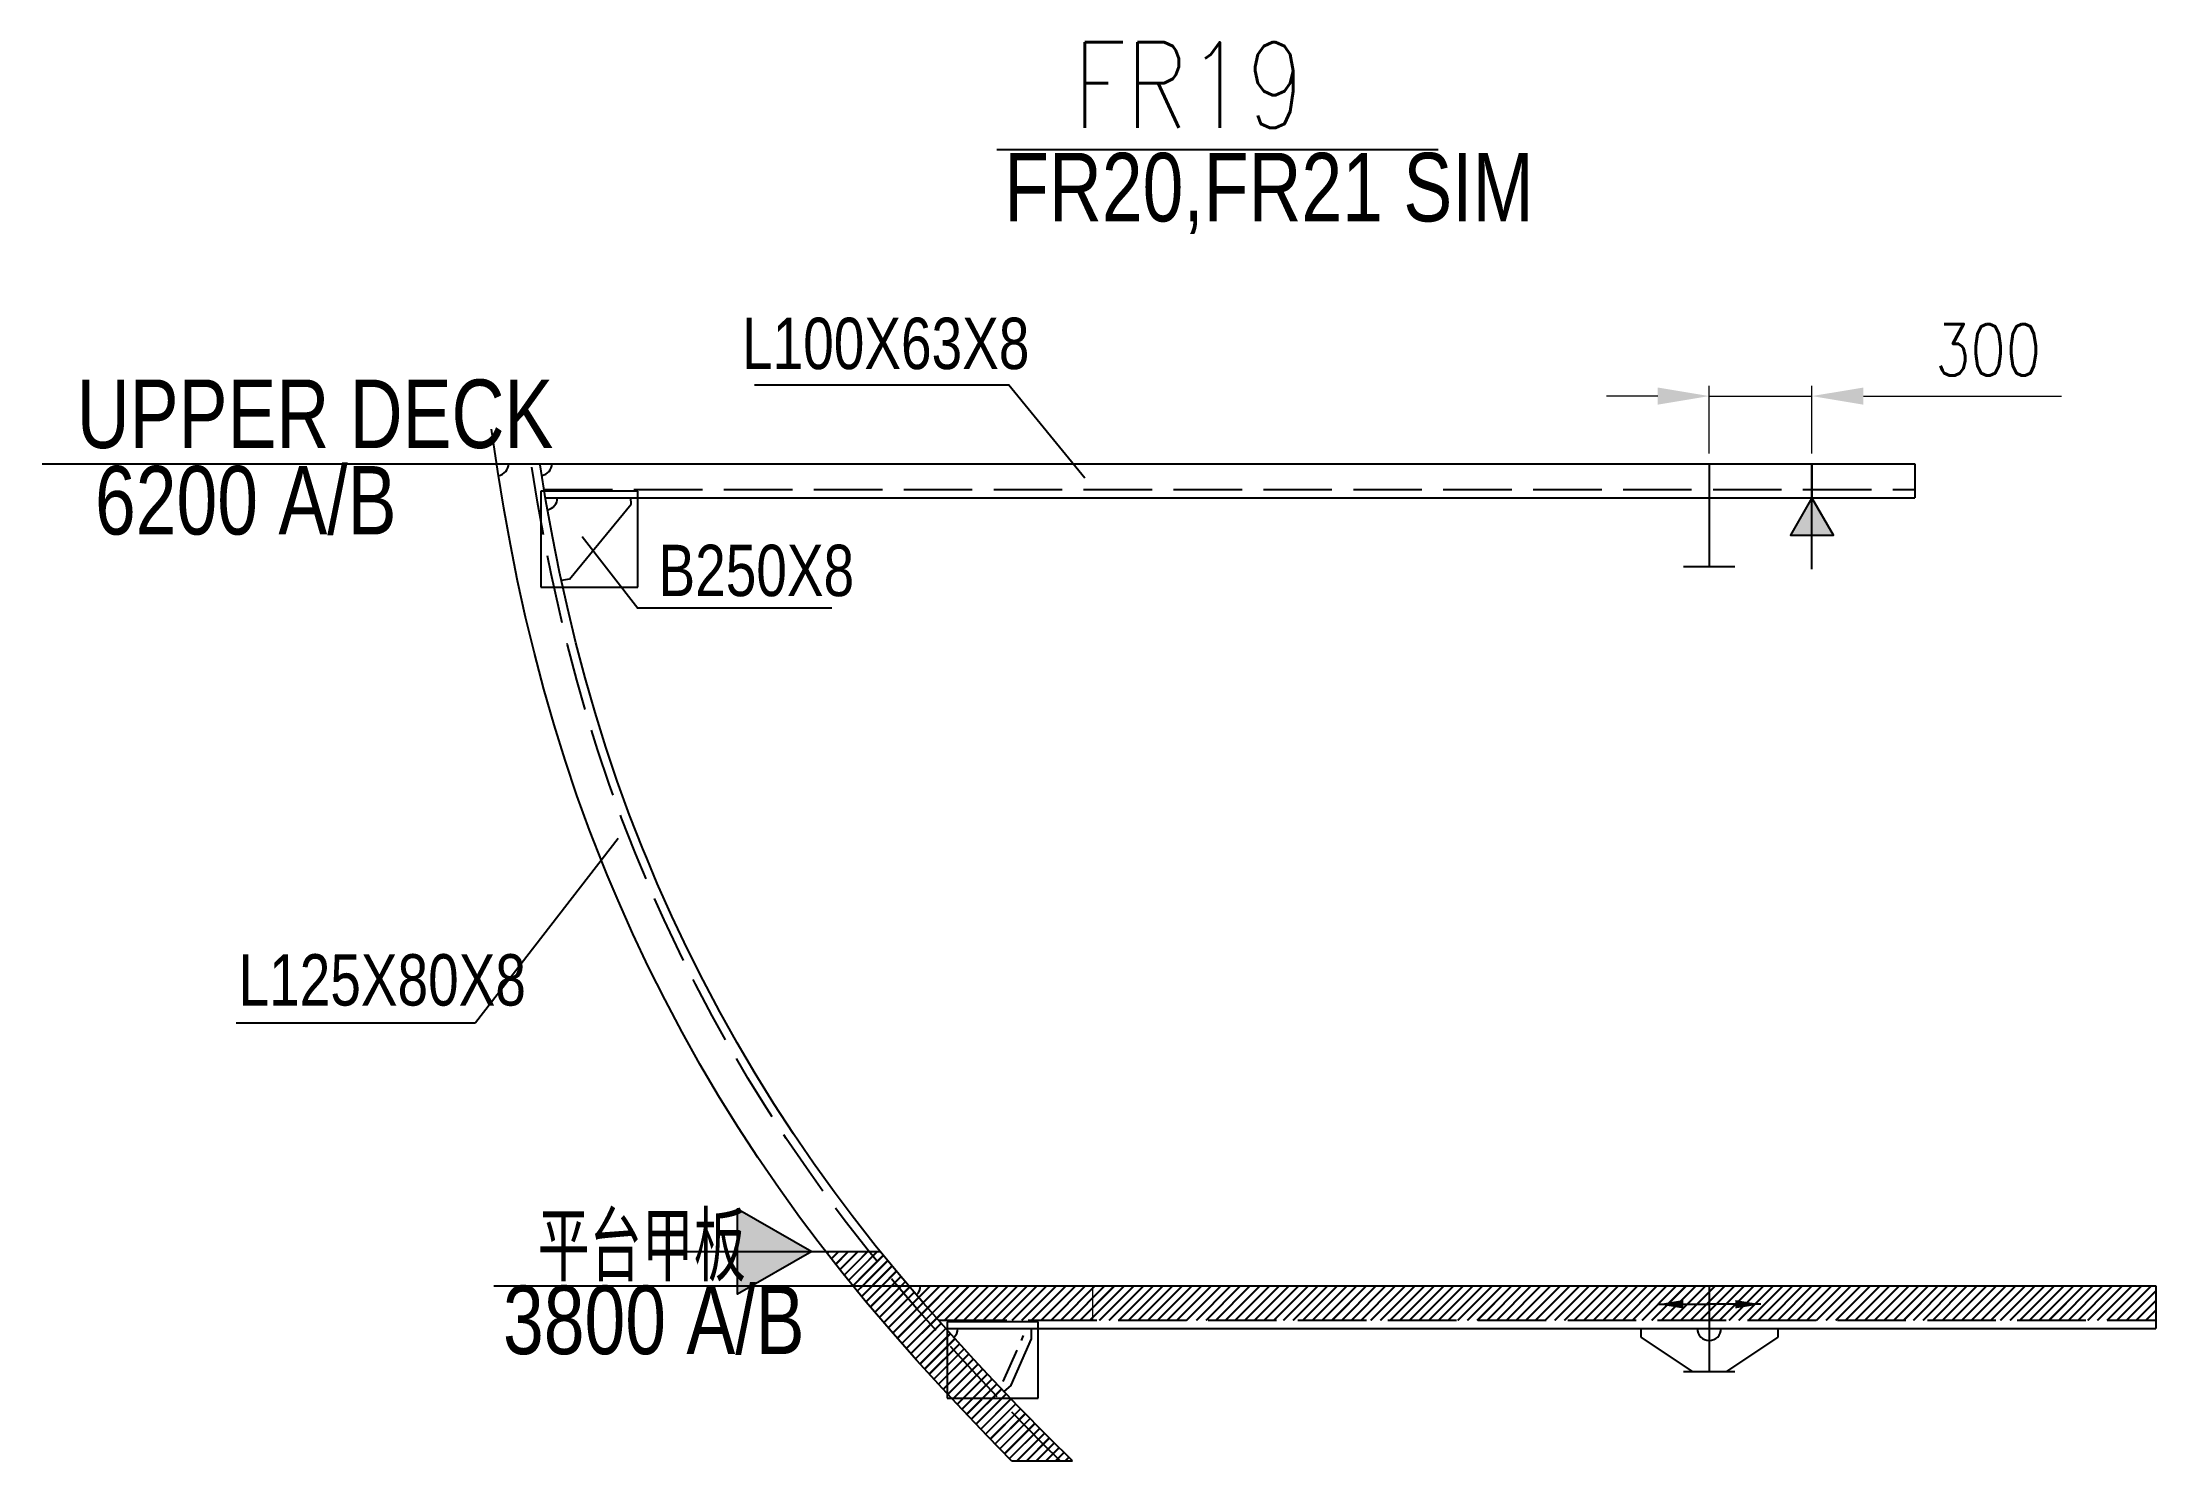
# Model space of a CAD drawing. Header units: millimetres. Extents: x -296146 to -289977, y -46238 to -42097.
import ezdxf

# ---------------------------------------------------------------- set-up
doc = ezdxf.new("R2010")
doc.units = ezdxf.units.MM
doc.header["$LTSCALE"] = 50
doc.linetypes.add('DA4', pattern=[5.25, 4, -1.25])
for name, color, linetype in [('11', 7, 'Continuous'), ('200-CO0-ShellPlate', 4, 'Continuous'), ('200-CO1', 3, 'Continuous'), ('Block Seam', 6, 'Continuous'), ('Braket', 30, 'Continuous'), ('Plate_Visible', 3, 'Continuous'), ('Qgreen', 3, 'Continuous'), ('T', 3, 'Continuous')]:
    doc.layers.add(name, color=color, linetype=linetype)
doc.styles.add('JNRD_E1', font='romans.shx', dxfattribs={"width": 0.8})
doc.styles.add('ST', font='short.shx', dxfattribs={"width": 0.8, "height": 150, "bigfont": 'js64f.shx'})
doc.styles.add('ST_DIM', font='short.shx', dxfattribs={"width": 0.7, "bigfont": 'js64f.shx'})
doc.dimstyles.new('Jnrd_D150', dxfattribs={"dimtxt": 150, "dimasz": 150, "dimexe": 30, "dimexo": 30, "dimgap": 60, "dimtad": 1, "dimdec": 0, "dimrnd": 0.5, "dimtxsty": 'JNRD_E1', "dimcen": 0, "dimclrd": 1, "dimclre": 1, "dimclrt": 2, "dimazin": 3, "dimtfac": 1, "dimtdec": 0, "dimtmove": 0, "dimatfit": 3, "dimlwd": 5, "dimlwe": 5})
doc.dimstyles.new('SCALE-50-t3', dxfattribs={"dimscale": 50, "dimtxt": 3, "dimasz": 1.5, "dimexe": 1, "dimexo": 0.5, "dimgap": 0.502, "dimtad": 1, "dimdec": 0, "dimtxsty": 'ST_DIM', "dimcen": 0, "dimclrd": 4, "dimclre": 4, "dimclrt": 4, "dimazin": 3, "dimtfac": 1, "dimtdec": 0, "dimtmove": 2, "dimatfit": 3})

# ---------------------------------------------------------------- blocks, each defined once
blk = doc.blocks.new('block')
at = {"layer": 'Block Seam'}
blk.add_hatch(color=256, dxfattribs=at).paths.add_polyline_path([(-535741.4, 650516), (-535616.4, 650732.5), (-535491.4, 650516)])
blk.add_line((-535616.4, 650316), (-535616.4, 650932.5), dxfattribs=at)
blk.add_lwpolyline([(-535616.4, 650732.5), (-535741.4, 650516), (-535491.4, 650516), (-535616.4, 650732.5)], dxfattribs=at)
blk = doc.blocks.new('*U734')
at = {"layer": 'T'}
for p, q in [((0, 0), (0, -300)), ((-75, -300), (75, -300))]:
    blk.add_line(p, q, dxfattribs=at)
blk = doc.blocks.new('*D738')
at = {"color": 1, "lineweight": 5}
for p, q in [((-291280.3, -43297.4), (-291280.3, -43100)), ((-290980.2, -43297.4), (-290980.2, -43100)), ((-291430.3, -43130), (-291580.3, -43130)), ((-291280.3, -43130), (-290980.2, -43130)), ((-290830.2, -43130), (-290251.6, -43130))]:
    blk.add_line(p, q, dxfattribs=at)
at = {"color": 1}
for points in [[(-291430.3, -43155), (-291430.3, -43105), (-291280.3, -43130)], [(-290830.2, -43105), (-290830.2, -43155), (-290980.2, -43130)]]:
    blk.add_solid(points, dxfattribs=at)
at = {"layer": 'Defpoints', "color": 0}
for p in [(-290980.2, -43130), (-291280.3, -43327.4), (-290980.2, -43327.4)]:
    blk.add_point(p, dxfattribs=at)
at = {"color": 2, "insert": (-290465.9, -42995), "char_height": 150, "attachment_point": 5, "style": 'JNRD_E1'}
blk.add_mtext('\\A1;300', dxfattribs=at)
blk = doc.blocks.new('lx')
for points in [[(-150.8, 0), (0, 0)], [(150.8, 0), (0, 0)]]:
    blk.add_leader(points, dimstyle='SCALE-50-t3', override={"dimgap": 0.502, "dimtad": 0})

msp = doc.modelspace()

# ---------------------------------------------------------------- hatches: boundary and pattern name
h = msp.add_hatch()
h.set_pattern_fill('JIS_LC_20A', color=6, style=0)
h.paths.add_polyline_path([(-293794, -45627.4), (-293779.9, -45645.1), (-293714.3, -45727.4), (-293650.3, -45727.4), (-293664.4, -45710.8), (-293732.6, -45627.4)])
h.paths.add_polyline_path([(-293664.4, -45710.8), (-293650.3, -45727.4), (-293617.4, -45727.4), (-293645.2, -45694.8), (-293700.3, -45627.4), (-293732.6, -45627.4)])
h.paths.add_polyline_path([(-295192.5, -45626.8), (-295192.5, -45373.2), (-294967.5, -45373.2), (-294967.5, -45626.8)], flags=9)
h = msp.add_hatch()
h.set_pattern_fill('JIS_LC_20A', color=6, style=0)
h.paths.add_polyline_path([(-293812.3, -45687.9), (-293780, -45727.4), (-293714.3, -45727.4), (-293779.9, -45645.1), (-293794, -45627.4), (-293859.7, -45627.4)])
h.paths.add_polyline_path([(-295192.5, -45626.8), (-295192.5, -45373.2), (-294967.5, -45373.2), (-294967.5, -45626.8)], flags=9)
h = msp.add_hatch()
h.set_pattern_fill('JIS_LC_20A', color=6, style=0)
h.paths.add_polyline_path([(-293741.2, -45774.9), (-293668.4, -45860.4), (-293594.1, -45944.5), (-293518.5, -46027.4), (-293476.8, -46072.3), (-293387, -46166.6), (-293316.5, -46238.2), (-293174.5, -46238.2), (-293225.1, -46188.6), (-293315.1, -46097.1), (-293403.9, -46003.8), (-293444.9, -45959.7), (-293519.7, -45877.7), (-293592.9, -45794.9), (-293650.3, -45727.4), (-293780, -45727.4)])
h.paths.add_polyline_path([(-293592.9, -45794.9), (-293519.7, -45877.7), (-293444.9, -45959.7), (-293403.9, -46003.8), (-293315.1, -46097.1), (-293225.1, -46188.6), (-293174.5, -46238.2), (-293138.8, -46238.2), (-293207.4, -46170.9), (-293297.2, -46079.7), (-293385.7, -45986.7), (-293426.5, -45942.8), (-293501.1, -45861), (-293574, -45778.5), (-293617.4, -45727.4), (-293650.3, -45727.4)])
h.paths.add_polyline_path([(-293594.7, -45754.1, 0.219834), (-293582.4, -45727.4), (-293080, -45727.4), (-293080, -45827.4), (-293530.8, -45827.4), (-293574, -45778.5)])
h.paths.add_polyline_path([(-293080, -45827.4), (-291280.2, -45827.4), (-291280.2, -45727.4), (-293080, -45727.4)])
h.paths.add_polyline_path([(-291280.2, -45827.4), (-289976.8, -45827.4), (-289976.8, -45727.4), (-291280.2, -45727.4)])
h.paths.add_polyline_path([(-295192.5, -45626.8), (-295192.5, -45373.2), (-294967.5, -45373.2), (-294967.5, -45626.8)], flags=9)

# ---------------------------------------------------------------- linework, layer by layer
for p, q in [((-296146.3, -43327.4), (-294820, -43327.4)), ((-290680.2, -43327.4), (-290680.2, -43427.4)), ((-294677.4, -43427.4), (-290680.2, -43427.4)), ((-294427.5, -43446), (-294428, -43427.4)), ((-294607.5, -43664.1), (-294427.5, -43446)), ((-294570, -43540), (-294408.1, -43749.6)), ((-294607.5, -43664.1), (-294631, -43668.1)), ((-293841.6, -43749.6), (-294410, -43749.6)), ((-294465.2, -44421.3), (-294881.2, -44960)), ((-295580, -44960), (-294881.2, -44960)), ((-294828, -45727.4), (-293770.2, -45727.4)), ((-293508.7, -45852.4), (-289976.8, -45852.4)), ((-293318.4, -46017.3), (-293258.7, -45882.4)), ((-293258.7, -45882.4), (-293258.7, -45852.4)), ((-291480.2, -45852.4), (-291480.2, -45877.4)), ((-291480.2, -45877.4), (-291330.2, -45977.4)), ((-291080.2, -45877.4), (-291230.2, -45977.4)), ((-291080.2, -45852.4), (-291080.2, -45877.4)), ((-293318.4, -46017.3), (-293340.6, -46037.5))]:
    msp.add_line(p, q)
at = {"color": 1}
for p, q in [((-291280.2, -45727.4), (-291280.2, -45977.4)), ((-291355.2, -45977.4), (-291205.2, -45977.4))]:
    msp.add_line(p, q, dxfattribs=at)
at = {"color": 6}
msp.add_line((-289976.8, -45727.4), (-289976.8, -45852.4), dxfattribs=at)
at = {"color": 0}
msp.add_line((-293316.5, -46238.2), (-293138.8, -46238.2), dxfattribs=at)
for points in [[(-294066.8, -43096.7), (-293325, -43096.7), (-293103, -43368.2)], [(-293138.8, -46238.2), (-293207.4, -46170.9), (-293297.2, -46079.7), (-293385.7, -45986.7), (-293426.5, -45942.8), (-293501.1, -45861), (-293574, -45778.5), (-293645.2, -45694.8), (-293714.7, -45609.8), (-293782.4, -45523.3), (-293834.8, -45453.5), (-293895.2, -45369.2), (-293953.8, -45283.5), (-294010.4, -45196.5), (-294065.1, -45108.1), (-294117.8, -45018.5), (-294168.5, -44927.7), (-294217.2, -44835.6), (-294263.9, -44742.5), (-294308.4, -44648.2), (-294350.9, -44552.8), (-294381.9, -44479.4), (-294393.3, -44451.6), (-294431.8, -44353.2), (-294467.7, -44254.3), (-294501.3, -44154.5), (-294532.6, -44053.9), (-294561.7, -43952.4), (-294588.6, -43850.3), (-294613.5, -43747.4), (-294636.3, -43644), (-294657.1, -43540), (-294676.1, -43435.6), (-294693.2, -43330.7), (-294693.7, -43327.4)]]:
    msp.add_lwpolyline(points)
at = {"color": 1}
msp.add_lwpolyline([(-291460.3, -43369.5, 0, 40, 0), (-291340.3, -43369.5, 0, 0, 0), (-291220.3, -43369.5, 40, 0, 0), (-291100.3, -43369.5, 0, 0, 0)], format="xyseb", dxfattribs=at)
msp.add_lwpolyline([(-293639.7, -45821, 0, 25, 0), (-293686.4, -45762.4, 0, 0, 0), (-293779.9, -45645.1, 25, 0, 0), (-293826.7, -45586.4, 0, 0, 0)], format="xyseb")
for centre, start in [((-294820, -43327.4), 278.63491), ((-294693.7, -43327.4), 279.16996), ((-294677.4, -43427.4), 280.04486), ((-293617.4, -45727.4), 310.40652), ((-293508.7, -45852.4), 312.25616), ((-291280.2, -45852.4), 180)]:
    msp.add_arc(centre, 35, start, 0)
at = {"layer": '11', "color": 1, "linetype": 'Continuous', "lineweight": 20}
msp.add_line((-293080, -45827.4), (-293080, -45727.4), dxfattribs=at)
at = {"layer": '200-CO0-ShellPlate', "color": 4, "linetype": 'Continuous'}
msp.add_lwpolyline([(-293316.5, -46238.2), (-293387, -46166.6), (-293476.8, -46072.3), (-293518.5, -46027.4), (-293594.1, -45944.5), (-293668.4, -45860.4), (-293741.2, -45774.9), (-293812.3, -45687.9), (-293881.7, -45599.3), (-293935.6, -45527.4), (-293997.6, -45440.9), (-294057.8, -45352.9), (-294115.9, -45263.5), (-294172.1, -45172.7), (-294226.3, -45080.7), (-294278.4, -44987.4), (-294328.4, -44892.8), (-294376.3, -44797.2), (-294422, -44700.4), (-294465.6, -44602.5), (-294497.3, -44527.4), (-294509.3, -44498.1), (-294548.8, -44397.3), (-294585.7, -44295.6), (-294620.2, -44193), (-294652.4, -44089.7), (-294682.2, -43985.6), (-294709.8, -43880.9), (-294735.3, -43775.6), (-294758.6, -43669.7), (-294779.9, -43563.5), (-294799.3, -43456.8), (-294816.7, -43349.8), (-294834.8, -43226.1)], dxfattribs=at)
at = {"layer": '200-CO1', "color": 3}
msp.add_line((-293360, -42410), (-292071.1, -42410), dxfattribs=at)
at = {"layer": 'Block Seam'}
for p, q in [((-290980.2, -43327.4), (-290980.2, -43427.4)), ((-293859.7, -45627.4), (-293700.3, -45627.4))]:
    msp.add_line(p, q, dxfattribs=at)
at = {"layer": 'Braket'}
for p, q in [((-294407.5, -43407.4), (-294691.3, -43407.4)), ((-294691.3, -43407.4), (-294691.3, -43688.1)), ((-294407.5, -43688.1), (-294407.5, -43407.4)), ((-294691.3, -43688.1), (-294407.5, -43688.1)), ((-293238.7, -45832.4), (-293505.2, -45832.4)), ((-293505.2, -45832.4), (-293505.2, -46055.9)), ((-293238.7, -46055.9), (-293238.7, -45832.4)), ((-293505.2, -46055.9), (-293238.7, -46055.9))]:
    msp.add_line(p, q, dxfattribs=at)
at = {"layer": 'Plate_Visible'}
for p, q in [((-294820, -43327.4), (-290680.2, -43327.4)), ((-293780, -45727.4), (-289976.8, -45727.4))]:
    msp.add_line(p, q, dxfattribs=at)
at = {"layer": 'Qgreen', "color": 0, "linetype": 'DA4'}
for p, q in [((-294681.5, -43402.4), (-290680.2, -43402.4)), ((-293530.8, -45827.4), (-289976.8, -45827.4))]:
    msp.add_line(p, q, dxfattribs=at)
at = {"layer": 'Qgreen', "color": 0, "linetype": 'DA4', "ltscale": 0.5}
msp.add_line((-293341.2, -46007.2), (-293281.6, -45872.3), dxfattribs=at)
at = {"layer": 'Qgreen', "color": 0, "linetype": 'DA4', "flags": 128}
msp.add_lwpolyline([(-293174.5, -46238.2), (-293225.1, -46188.6), (-293315.1, -46097.1), (-293403.9, -46003.8), (-293444.9, -45959.7), (-293519.7, -45877.7), (-293592.9, -45794.9), (-293664.4, -45710.8), (-293734.3, -45625.4), (-293802.3, -45538.5), (-293854.9, -45468.3), (-293915.7, -45383.5), (-293974.6, -45297.4), (-294031.5, -45209.9), (-294086.5, -45121.1), (-294139.5, -45031), (-294190.5, -44939.6), (-294239.4, -44847.1), (-294286.3, -44753.4), (-294331.2, -44658.6), (-294373.9, -44562.7), (-294405, -44489), (-294416.5, -44460.9), (-294455.2, -44362), (-294491.3, -44262.6), (-294525.1, -44162.2), (-294556.5, -44061.1), (-294585.8, -43959.1), (-294612.9, -43856.4), (-294637.8, -43753.1), (-294660.8, -43649.1), (-294681.7, -43544.7), (-294700.7, -43439.8), (-294717.9, -43334.5), (-294718.9, -43327.4)], dxfattribs=at)

# ---------------------------------------------------------------- block references
for name, p in [('*U734', (-291280.3, -43327.4)), ('lx', (-291280.2, -45781.4))]:
    msp.add_blockref(name, p)
at = {"layer": 'Block Seam', "xscale": 0.5, "yscale": 0.5, "zscale": 0.5, "rotation": 360}
msp.add_blockref('block', (-23172, -368793.7), dxfattribs=at)
at = {"layer": 'Block Seam', "xscale": -1, "rotation": 270}
msp.add_blockref('block', (-944632.8, 489989), dxfattribs=at)

# ---------------------------------------------------------------- texts
at = {"linetype": 'Continuous', "ltscale": 17.3749, "style": 'ST', "width": 0.8}
for s, height, p in [('FR20,FR21 SIM', 200, (-293338.4, -42620)), ('L100X63X8', 150, (-294103.5, -43051.2)), ('UPPER DECK', 200, (-296045.5, -43281.7)), ('6200 A/B', 200, (-295992.4, -43534.1)), ('L125X80X8', 150, (-295573.2, -44909.4)), ('平台甲板', 200, (-294700.4, -45714.7)), ('3800 A/B', 200, (-294801.4, -45927))]:
    msp.add_text(s, height=height, dxfattribs=at).set_placement(p)
at = {"style": 'ST', "width": 0.8}
msp.add_text('B250X8', height=150, dxfattribs=at).set_placement((-294347.4, -43714))
at = {"layer": '200-CO1', "color": 3, "style": 'JNRD_E1', "width": 0.8}
msp.add_text('FR19', height=250, dxfattribs=at).set_placement((-293137.5, -42347))

# ---------------------------------------------------------------- dimensions: what is measured, and where the dimension line sits
at = {"color": 6}
dim = msp.add_linear_dim(base=(-290980.2, -43130), p1=(-291280.3, -43327.4), p2=(-290980.2, -43327.4), dimstyle='Jnrd_D150', dxfattribs=at)
dim.commit()
dim.dimension.update_dxf_attribs({"geometry": '*D738', "text_midpoint": (-290465.9, -42995)})

doc.saveas('drawing.dxf')
